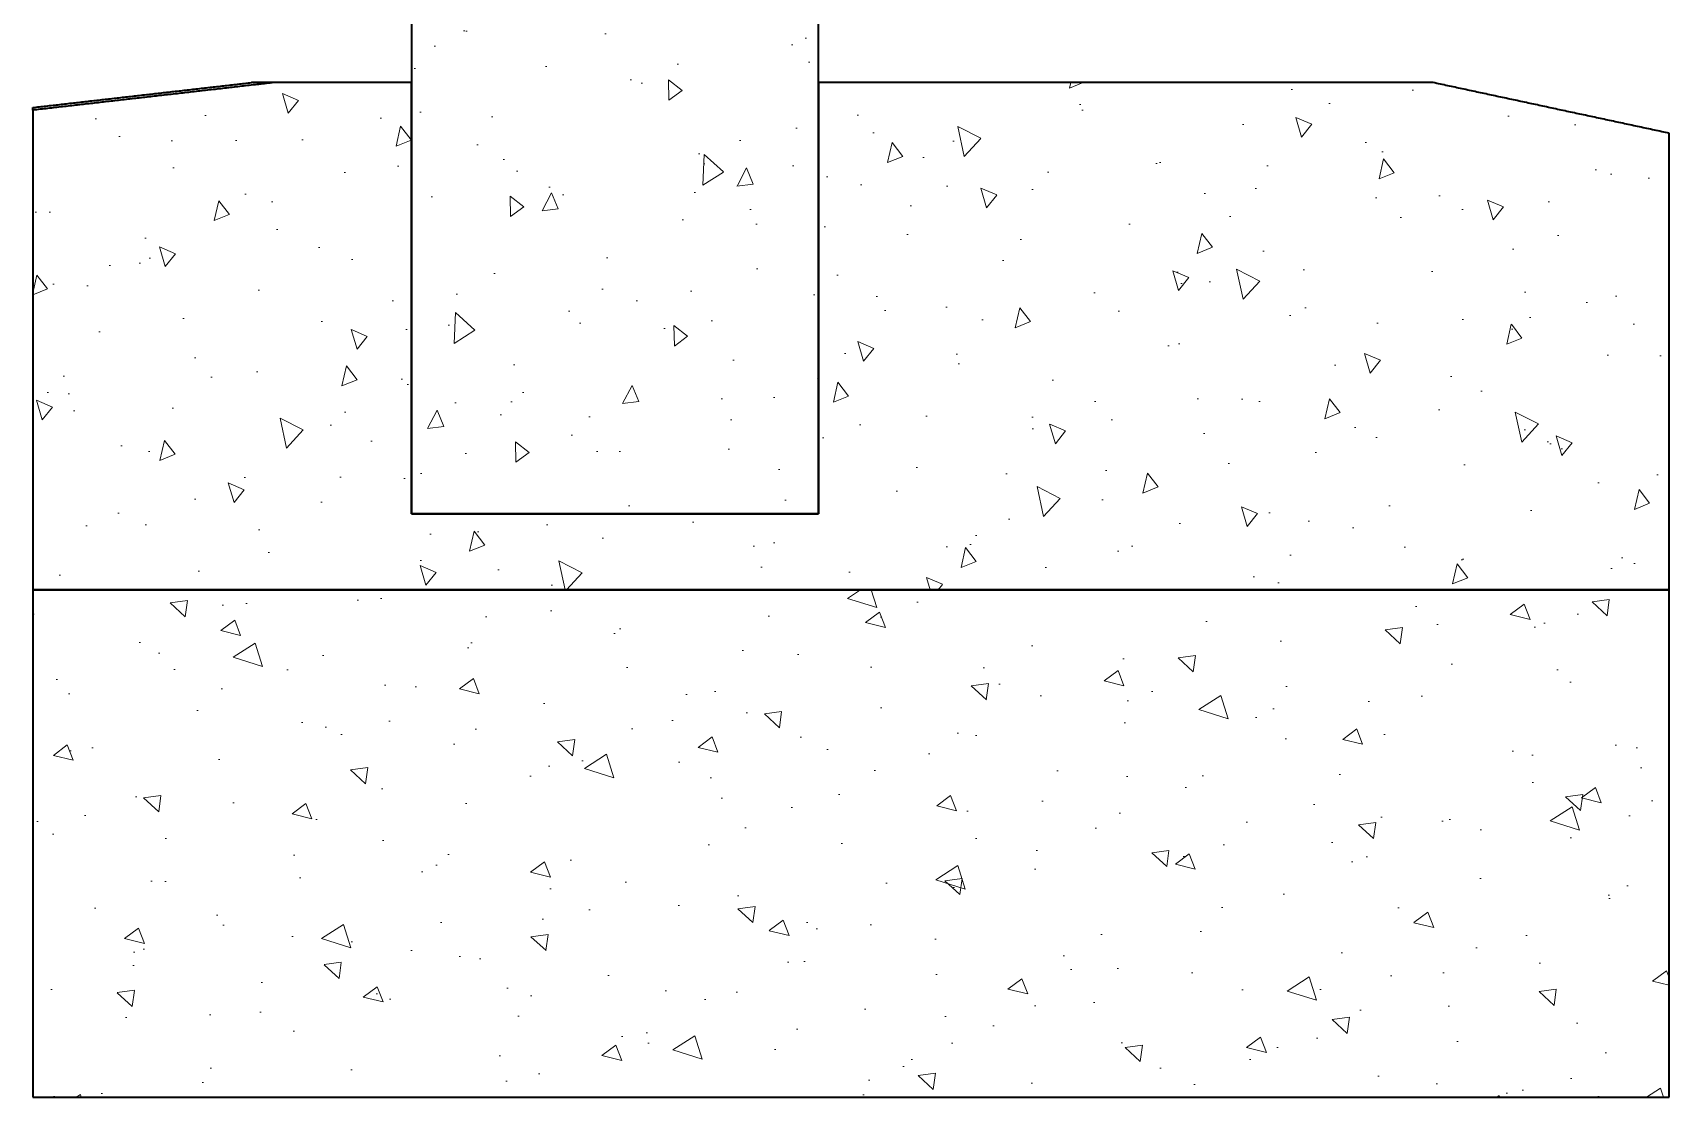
# Model space of a CAD drawing. Header units: millimetres. Extents: x 0 to 42050, y 0 to 29700.
# Drawn here: x 31544 to 33158, y 16454 to 17503 of the extents above; entities that cross this region are included whole.
import ezdxf

# ---------------------------------------------------------------- set-up
doc = ezdxf.new("R2010")
doc.units = ezdxf.units.MM
doc.header["$LTSCALE"] = 50
doc.layers.add('Hatch', color=7, linetype='Continuous', lineweight=18)
doc.layers.add('Visible', color=7, linetype='Continuous', lineweight=35)

msp = doc.modelspace()

# ---------------------------------------------------------------- hatches: boundary and pattern name
at = {"layer": 'Hatch'}
h = msp.add_hatch(dxfattribs=at)
h.set_pattern_fill('AR-CONC', color=256, scale=26.916384, angle=41.24937, style=0)
h.set_pattern_definition([(91.24937, (0, 0), (156.2886, 114.5929), [20.1873, -222.0602]), (36.24937, (0, 0), (-161.5705, 127.597), [16.1498, -177.6481]), (141.7008, (13.02, 9.55), (-5.2819, 242.1899), [17.1566, -188.7221]), (87.4336, (-35.5, 40.47), (245.3524, 155.907), [30.281, -333.0903]), (137.885, (-15.05, 53.47), (16.271, 363.0067), [25.7348, -283.0833]), (32.4335, (-35.5, 40.47), (16.271, 363.0067), [24.2247, -266.4722]), (62.24937, (-6.38, 48.1), (192.2488, 24.455), [20.1873, -222.0602]), (7.24937, (-6.38, 48.1), (-79.4525, 189.9298), [16.1498, -177.6481]), (112.7008, (9.64, 50.14), (112.7963, 214.3848), [17.1566, -188.7221]), (78.74937, (0, 0), (-56.61782, 69.52575), [0, -175.49482, 0, -180.33977, 0, -178.32105]), (48.74937, (0, 0), (-16.75878, 126.50402), [0, -102.8206, 0, -171.45737, 0, -67.96387]), (8.74937, (-45.13, -39.576), (112.03248, 90.17294), [0, -67.29096, 0, -209.9478, 0, -278.58458]), (358.74937, (-65.37, -57.32), (100.2538, 123.7562), [0, -87.47825, 0, -139.42687, 0, -197.8354])])
h.paths.add_polyline_path([(31917.35, 18379.39), (31917.35, 17454.35), (31917.35, 17029.35), (32318.89, 17029.35), (32318.89, 17454.35), (32318.89, 18379.39)])
h = msp.add_hatch(dxfattribs=at)
h.set_pattern_fill('AR-CONC', color=256, scale=26.916384, angle=56.24934, style=0)
h.set_pattern_definition([(106.24934, (0, 0), (121.3044, 151.13864), [20.1873, -222.0602]), (51.24934, (0, 0), (-189.0896, 81.4318), [16.1498, -177.6481]), (156.7008, (10.1, 12.6), (-67.7852, 232.5704), [17.1566, -188.7221]), (102.43354, (-44.76, 29.9), (196.6406, 214.0964), [30.281, -333.0903]), (152.885, (-28.37, 47.75), (-78.2364, 354.8488), [25.7348, -283.0833]), (47.4335, (-44.76, 29.9), (-78.2364, 354.8488), [24.2247, -266.4722]), (77.24934, (-18.62, 44.81), (179.3687, 73.3793), [20.1873, -222.0602]), (22.24934, (-18.62, 44.81), (-125.9026, 162.8943), [16.1498, -177.6481]), (127.7008, (-3.67, 50.93), (53.4661, 236.2736), [17.1566, -188.7221]), (93.74934, (0, 0), (-72.68318, 52.50298), [0, -175.49482, 0, -180.33977, 0, -178.32105]), (63.74934, (0, 0), (-48.92934, 117.85603), [0, -102.8206, 0, -171.45737, 0, -67.96387]), (23.74934, (-33.35, -49.91), (84.87664, 116.09648), [0, -67.29096, 0, -209.9478, 0, -278.58458]), (13.74934, (-48.3, -72.29), (64.80734, 145.48687), [0, -87.47825, 0, -139.42687, 0, -197.83542])])
h.paths.add_polyline_path([(31543.98, 16954.35), (33157.64, 16954.35), (33157.64, 17404.35), (32924.78, 17454.35), (32318.89, 17454.35), (32318.89, 17029.35), (31917.35, 17029.35), (31917.35, 17454.35), (31781.99, 17454.35), (31543.98, 17427.16)])
h = msp.add_hatch(dxfattribs=at)
h.set_pattern_fill('AR-CONC', color=256, scale=26.916384, angle=116.24954, style=0)
h.set_pattern_definition([(166.24954, (0, 0), (-70.2383, 180.6218), [20.1873, -222.0602]), (111.24954, (0, 0), (-165.0664, -123.0411), [16.1498, -177.6481]), (216.701, (-5.85, 15.05), (-235.3047, 57.5807), [17.1566, -188.7221]), (162.43374, (-48.28, -23.8), (-87.0936, 277.3436), [30.281, -333.0903]), (212.8852, (-55.54, -0.7), (-346.4267, 109.6685), [25.7348, -283.0833]), (107.4337, (-48.28, -23.8), (-346.4267, 109.6685), [24.2247, -266.4722]), (137.24954, (-48.12, 6.28), (26.1354, 192.0276), [20.1873, -222.0602]), (82.24954, (-48.12, 6.28), (-204.0218, -27.5884), [16.1498, -177.6481]), (187.701, (-45.94, 22.29), (-177.8864, 164.4392), [17.1566, -188.7221]), (153.74954, (0, 0), (-81.81038, -36.69427), [0, -175.49482, 0, -180.33977, 0, -178.32105]), (123.74954, (0, 0), (-126.53104, 16.55353), [0, -102.8206, 0, -171.45737, 0, -67.96387]), (83.74954, (26.55, -53.834), (-58.10463, 131.55337), [0, -67.29096, 0, -209.9478, 0, -278.58458]), (73.74954, (38.45, -77.97), (-93.5921, 128.8679), [0, -87.47825, 0, -139.42687, 0, -197.8354])])
h.paths.add_polyline_path([(31543.98, 16454.35), (33157.64, 16454.35), (33157.64, 16954.35), (31543.98, 16954.35)])

# ---------------------------------------------------------------- linework, layer by layer
at = {"layer": 'Visible', "color": 9, "true_color": 0xc0c0c0}
for p, q in [((31917.35, 18379.39), (31917.35, 17029.35)), ((32318.89, 17029.35), (32318.89, 18379.39)), ((31781.99, 17454.35), (31759.66, 17454.35)), ((31917.35, 17454.35), (31781.99, 17454.35)), ((31917.35, 17029.35), (31917.35, 17454.35)), ((32924.78, 17454.35), (32318.89, 17454.35)), ((32318.89, 17454.35), (32318.89, 17029.35)), ((31543.98, 17427.16), (31543.98, 17429.74)), ((31543.98, 17427.16), (31543.98, 16954.35)), ((33157.64, 16954.35), (33157.64, 17404.35)), ((31917.35, 17029.35), (32318.89, 17029.35)), ((32318.89, 17029.35), (31917.35, 17029.35)), ((33157.64, 16954.35), (31543.98, 16954.35)), ((31543.98, 16954.35), (31543.98, 16454.35)), ((31543.98, 16954.35), (33157.64, 16954.35)), ((33157.64, 16454.35), (33157.64, 16954.35)), ((31543.98, 16454.35), (33157.64, 16454.35))]:
    msp.add_line(p, q, dxfattribs=at)
for points, weights in [([(31781.99, 17454.35), (31662.26, 17440.67), (31543.98, 17427.16)], [1, 1.00003422474, 1.00003142248]), ([(31543.98, 17429.74), (31651.23, 17441.97), (31759.66, 17454.35)], [1.0000316974, 1.00003103598, 1]), ([(33157.64, 17404.35), (33040.56, 17429.48), (32924.78, 17454.35)], [1, 1.00001548733, 1])]:
    msp.add_rational_spline(points, weights, degree=2, dxfattribs=at)

doc.saveas('drawing.dxf')
